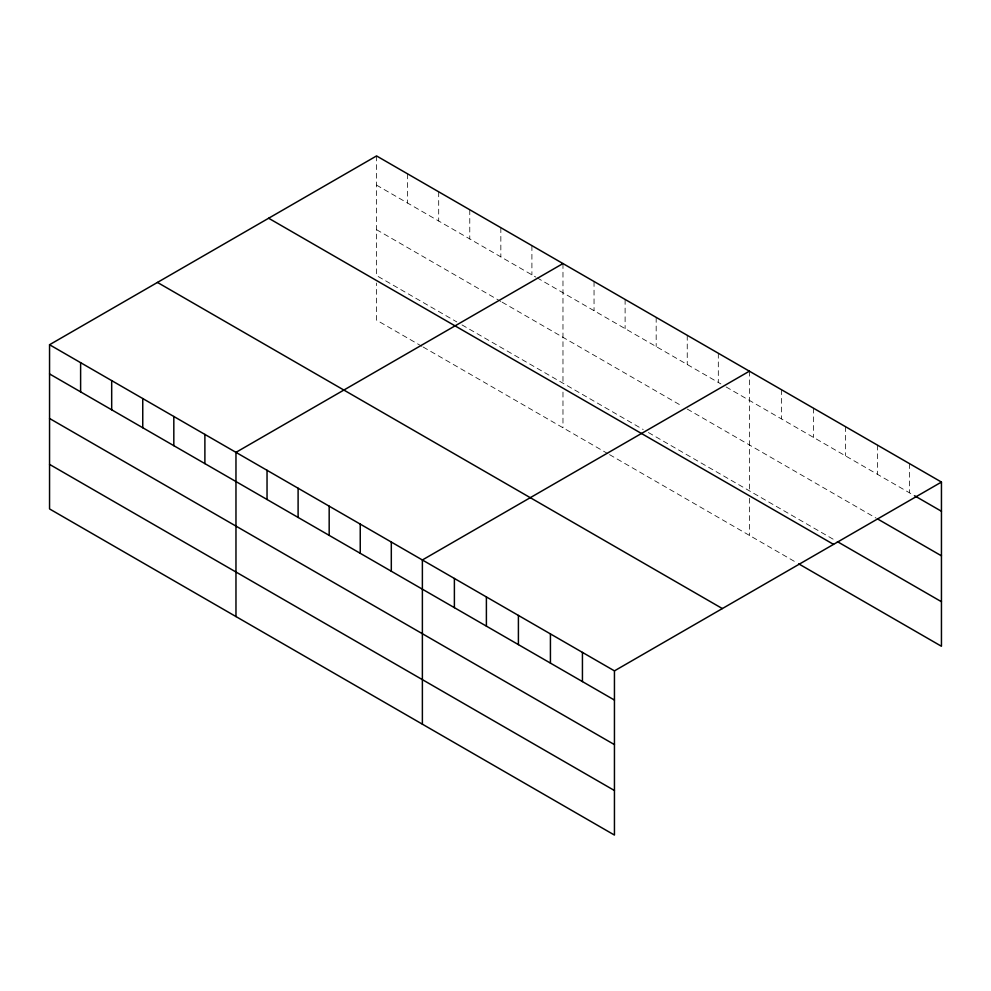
<?xml version="1.0" encoding="UTF-8"?>
<svg xmlns="http://www.w3.org/2000/svg" width="991" height="991" viewBox="0 0 991 991"><rect width="100%" height="100%" fill="white"/><g stroke="black" fill="none" stroke-linecap="round" stroke-linejoin="round"><path stroke-width="0.74" stroke-dasharray="4.96 3.72" d="M376.555 155.934L376.555 275.585L456.814 321.926M376.555 185.131L535.784 277.071M537.085 277.814L720.903 383.938M726.081 386.936L914.78 495.872M376.555 229.689L500.839 301.437M502.127 302.181L682.068 406.075M687.246 409.06L876.094 518.095M462.004 324.912L643.233 429.549M648.411 432.534L834.744 540.12M421.869 346.293L376.555 320.13L376.555 283.005M423.157 347.036L608.276 453.915M609.576 454.658L796.07 562.331M909.441 463.59L909.441 492.787M877.431 445.108L877.431 474.305M845.422 426.625L845.422 455.835M813.413 408.143L813.413 437.353M781.404 389.674L781.404 418.871M749.382 371.191L749.382 490.83M749.382 498.262L749.382 535.375M718.314 353.254L718.314 382.452M687.246 335.317L687.246 364.515M656.178 317.368L656.178 346.577M625.11 299.431L625.11 328.64M594.043 281.494L594.043 310.703M562.975 263.556L562.975 383.207M562.975 392.114L562.975 427.753M531.907 245.619L531.907 274.829M500.839 227.682L500.839 256.88M469.771 209.745L469.771 238.942M438.691 191.808L438.691 221.005M407.623 173.871L407.623 203.068"/><path stroke-width="1.49" d="M49.55 344.732L614.445 670.87L614.445 835.066L49.55 508.928L49.55 344.732L376.555 155.934L941.45 482.072L941.45 646.268L798.734 563.867M562.975 263.556L235.969 452.354L235.969 616.551M749.382 371.191L422.377 559.977L422.377 724.173M614.445 670.87L941.45 482.072M914.78 495.872L941.45 511.269M877.431 518.863L941.45 555.827M837.42 541.656L941.45 601.723M268.648 218.243L833.542 544.381M157.458 282.435L722.352 608.561M49.55 373.929L614.445 700.067M49.55 418.475L614.445 744.613M49.55 464.383L614.445 790.521M582.435 652.388L582.435 681.585M550.426 633.906L550.426 663.103M518.404 615.423L518.404 644.621M486.395 596.941L486.395 626.139M454.386 578.459L454.386 607.669M391.309 542.04L391.309 571.25M360.241 524.103L360.241 553.312M329.173 506.166L329.173 535.375M298.105 488.229L298.105 517.438M267.037 470.291L267.037 499.489M204.889 434.417L204.889 463.615M173.821 416.48L173.821 445.677M142.754 398.543L142.754 427.74M111.686 380.606L111.686 409.803M80.618 362.669L80.618 391.866"/></g></svg>
